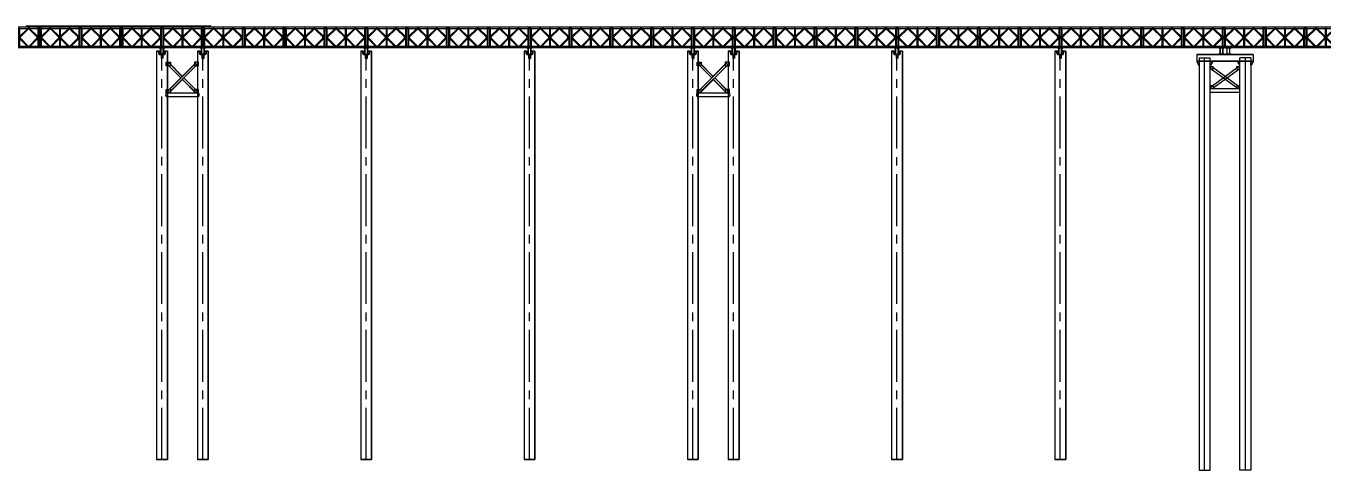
# Model space of a CAD drawing. Extents: x 0 to 558779, y 0 to 2762081.
# Drawn here: x 510754.6 to 510849.9, y 2757210.5 to 2757243.1 of the extents above; entities that cross this region are included whole.
import ezdxf

# ---------------------------------------------------------------- set-up
doc = ezdxf.new("R2010")
doc.units = 0
doc.header["$LTSCALE"] = 20
doc.linetypes.add('CENTER', pattern=[2, 1.25, -0.25, 0.25, -0.25])
doc.linetypes.add('CENTER2', pattern=[28.575, 19.05, -3.175, 3.175, -3.175])
for name, color, linetype in [('7标注层', 4, 'Continuous'), ('工字钢', 3, 'Continuous'), ('斜撑', 7, 'Continuous'), ('粗实线', 1, 'Continuous'), ('钢管立柱', 2, 'Continuous')]:
    doc.layers.add(name, color=color, linetype=linetype)
doc.layers.add('center', color=3, linetype='CENTER', lineweight=13)
doc.layers.add('标注', color=3, linetype='Continuous', lineweight=15)

# ---------------------------------------------------------------- blocks, each defined once
blk = doc.blocks.new('贝雷梁')
at = {"color": 7, "ltscale": 10}
for p, q in [((-7, 144.5), (-6.5, 145)), ((-7, 144.5), (-7, 135.5)), ((-7, 135.5), (-6.5, 135))]:
    blk.add_line(p, q, dxfattribs=at)
at = {"color": 7}
for p, q in [((-7, 144.5), (-7, 135.5)), ((-6.5, 145), (306.5, 145)), ((-6.5, 145), (306.5, 145)), ((-6.5, 135), (306.5, 135)), ((6, 135), (6, 5)), ((9, 70), (79.5, 140)), ((12, 77.2), (70.3, 135)), ((12, 135), (12, 5)), ((16.2, 73), (78.7, 135)), ((79.5, 140), (150, 70)), ((142.8, 73), (80.3, 135)), ((147, 77.2), (88.7, 135)), ((147, 135), (147, 5)), ((220.5, 140), (150, 70)), ((153, 77.2), (211.3, 135)), ((153, 135), (153, 5)), ((157.2, 73), (219.7, 135)), ((291, 70), (220.5, 140)), ((283.8, 73), (221.3, 135)), ((288, 77.2), (229.7, 135)), ((288, 135), (288, 5)), ((294, 135), (294, 5)), ((307, 144.5), (306.5, 145)), ((307, 135.5), (306.5, 135)), ((307, 144.5), (307, 135.5)), ((-7, 4.5), (-6.5, 5)), ((-7, 4.5), (-6.5, 5)), ((-7, -4.5), (-7, 4.5)), ((-7, -4.5), (-7, 4.5)), ((-6.5, 5), (306.5, 5)), ((7.5, 58.7), (7.5, 81.3)), ((7.5, 81.3), (17.7, 81.3)), ((7.5, 58.7), (17.7, 58.7)), ((9, 70), (79.5, 0)), ((12, 77.2), (16.2, 73)), ((12, 62.8), (16.2, 67)), ((12, 62.8), (70.3, 5)), ((16.2, 67), (78.7, 5)), ((17.7, 58.7), (17.7, 81.3)), ((79.5, 0), (150, 70)), ((142.8, 67), (80.3, 5)), ((147, 62.8), (88.7, 5)), ((141.3, 81.3), (158.7, 81.3)), ((141.3, 58.7), (141.3, 81.3)), ((141.3, 58.7), (158.7, 58.7)), ((142.8, 73), (147, 77.2)), ((142.8, 67), (147, 62.8)), ((220.5, 0), (150, 70)), ((157.2, 73), (153, 77.2)), ((157.2, 67), (153, 62.8)), ((153, 62.8), (211.3, 5)), ((157.2, 67), (219.7, 5)), ((158.7, 58.7), (158.7, 81.3)), ((291, 70), (220.5, 0)), ((283.8, 67), (221.3, 5)), ((288, 62.8), (229.7, 5)), ((282.3, 58.7), (282.3, 81.3)), ((292.5, 81.3), (282.3, 81.3)), ((282.3, 58.7), (292.5, 58.7)), ((288, 77.2), (283.8, 73)), ((288, 62.8), (283.8, 67)), ((292.5, 58.7), (292.5, 81.3)), ((307, 4.5), (306.5, 5)), ((307, -4.5), (307, 4.5)), ((-7, -4.5), (-6.5, -5)), ((-7, -4.5), (-6.5, -5)), ((-6.5, -5), (306.5, -5)), ((-6.5, -5), (306.5, -5)), ((307, -4.5), (306.5, -5))]:
    blk.add_line(p, q, dxfattribs=at)
at = {"color": 7, "ltscale": 10}
for centre in [(0, 140), (0, 140), (300, 140), (300, 140)]:
    blk.add_circle(centre, 2.5, dxfattribs=at)
at = {"color": 7}
for centre in [(0, 140), (0, 140), (0, 140), (0, 140), (0, 140), (0, 140), (0, 140), (0, 140), (300, 140), (300, 140), (300, 140), (300, 140), (300, 140), (300, 140), (300, 140), (300, 140), (0, 0), (300, 0), (300, 0), (300, 0), (300, 0), (300, 0), (300, 0)]:
    blk.add_circle(centre, 2.5, dxfattribs=at)
at = {"layer": 'center', "ltscale": 0.5}
for p, q in [((9, 145), (9, -5)), ((150, 145), (150, -5)), ((291, 145), (291, -5))]:
    blk.add_line(p, q, dxfattribs=at)
blk = doc.blocks.new('*U505')
at = {"xscale": -0.0100000000093132, "yscale": 0.0099999999947613, "zscale": 0.01}
blk.add_blockref('贝雷梁', (1.5, -0.7), dxfattribs=at)
blk = doc.blocks.new('*U504')
at = {"color": 0, "linetype": 'ByBlock', "lineweight": -2, "transparency": 16777216}
for p in [(75, 0), (78, 0), (81, 0), (84, 0), (87, 0), (90, 0), (93, 0), (96, 0), (99, 0), (102, 0), (105, 0), (108, 0), (111, 0), (114, 0), (117, 0), (120, 0), (123, 0), (126, 0), (129, 0), (132, 0), (135, 0), (138, 0), (141, 0), (144, 0), (147, 0), (150, 0), (153, 0), (156, 0), (159, 0), (162, 0), (165, 0), (168, 0), (171, 0)]:
    blk.add_blockref('*U505', p, dxfattribs=at)
blk = doc.blocks.new('制动墩2')
at = {"color": 5}
for p, q in [((516215.382, 2752591.329), (516215.182, 2752591.329)), ((516215.182, 2752591.329), (516215.182, 2752591.313)), ((516215.182, 2752591.313), (516215.264, 2752591.313)), ((516215.277, 2752591.3), (516215.277, 2752590.858)), ((516215.287, 2752590.858), (516215.287, 2752591.3)), ((516215.3, 2752591.313), (516215.382, 2752591.313)), ((516215.582, 2752591.329), (516215.382, 2752591.329)), ((516215.382, 2752591.329), (516215.382, 2752591.313)), ((516215.382, 2752591.313), (516215.382, 2752591.329)), ((516215.382, 2752591.313), (516215.464, 2752591.313)), ((516215.477, 2752591.3), (516215.477, 2752590.858)), ((516215.487, 2752590.858), (516215.487, 2752591.3)), ((516215.5, 2752591.313), (516215.582, 2752591.313)), ((516215.582, 2752591.313), (516215.582, 2752591.329)), ((516215.881, 2752591.329), (516215.681, 2752591.329)), ((516215.681, 2752591.329), (516215.681, 2752591.313)), ((516215.681, 2752591.313), (516215.763, 2752591.313)), ((516215.776, 2752591.3), (516215.776, 2752590.858)), ((516215.786, 2752590.858), (516215.786, 2752591.3)), ((516215.799, 2752591.313), (516215.881, 2752591.313)), ((516216.081, 2752591.329), (516215.881, 2752591.329)), ((516215.881, 2752591.329), (516215.881, 2752591.313)), ((516215.881, 2752591.313), (516215.881, 2752591.329)), ((516215.881, 2752591.313), (516215.963, 2752591.313)), ((516215.976, 2752591.3), (516215.976, 2752590.858)), ((516215.986, 2752590.858), (516215.986, 2752591.3)), ((516215.999, 2752591.313), (516216.081, 2752591.313)), ((516216.081, 2752591.313), (516216.081, 2752591.329)), ((516215.264, 2752590.845), (516215.182, 2752590.845)), ((516215.182, 2752590.845), (516215.182, 2752590.829)), ((516215.182, 2752590.829), (516215.382, 2752590.829)), ((516215.382, 2752590.845), (516215.3, 2752590.845)), ((516215.464, 2752590.845), (516215.382, 2752590.845)), ((516215.382, 2752590.845), (516215.382, 2752590.829)), ((516215.382, 2752590.829), (516215.382, 2752590.845)), ((516215.382, 2752590.829), (516215.582, 2752590.829)), ((516215.582, 2752590.845), (516215.5, 2752590.845)), ((516215.582, 2752590.829), (516215.582, 2752590.845)), ((516215.763, 2752590.845), (516215.681, 2752590.845)), ((516215.681, 2752590.845), (516215.681, 2752590.829)), ((516215.681, 2752590.829), (516215.881, 2752590.829)), ((516215.881, 2752590.845), (516215.799, 2752590.845)), ((516215.963, 2752590.845), (516215.881, 2752590.845)), ((516215.881, 2752590.845), (516215.881, 2752590.829)), ((516215.881, 2752590.829), (516215.881, 2752590.845)), ((516215.881, 2752590.829), (516216.081, 2752590.829)), ((516216.081, 2752590.845), (516215.999, 2752590.845)), ((516216.081, 2752590.829), (516216.081, 2752590.845))]:
    blk.add_line(p, q, dxfattribs=at)
at = {"color": 7}
for p, q in [((516217.705, 2752590.829), (516213.563, 2752590.829)), ((516217.705, 2752590.811), (516213.563, 2752590.811)), ((516217.705, 2752590.347), (516213.563, 2752590.347)), ((516217.629, 2752590.329), (516213.563, 2752590.329)), ((516213.734, 2752590.579), (516214.534, 2752590.579)), ((516217.534, 2752590.579), (516216.734, 2752590.579)), ((516213.734, 2752560.311), (516214.534, 2752560.311)), ((516217.534, 2752560.311), (516216.734, 2752560.311))]:
    blk.add_line(p, q, dxfattribs=at)
at = {"color": 3, "linetype": 'CENTER2', "ltscale": 0.1}
for p, q in [((516214.134, 2752560.311), (516214.134, 2752590.579)), ((516217.134, 2752560.311), (516217.134, 2752590.579))]:
    blk.add_line(p, q, dxfattribs=at)
at = {"color": 4}
for p, q in [((516214.552, 2752589.814), (516214.651, 2752589.94)), ((516214.571, 2752588.445), (516216.617, 2752589.94)), ((516216.697, 2752588.445), (516214.651, 2752589.94)), ((516216.716, 2752589.814), (516216.617, 2752589.94)), ((516216.598, 2752588.319), (516214.552, 2752589.814)), ((516214.67, 2752588.319), (516216.716, 2752589.814)), ((516216.734, 2752588.319), (516214.534, 2752588.319)), ((516216.734, 2752588.046), (516214.534, 2752588.046))]:
    blk.add_line(p, q, dxfattribs=at)
at = {"color": 4, "linetype": 'Continuous'}
for p, q in [((516214.67, 2752588.319), (516214.571, 2752588.445)), ((516216.598, 2752588.319), (516216.697, 2752588.445))]:
    blk.add_line(p, q, dxfattribs=at)
at = {"color": 7}
for points in [[(516213.734, 2752590.314), (516213.719, 2752590.329), (516213.554, 2752590.329), (516213.554, 2752590.284), (516213.689, 2752590.059), (516213.734, 2752590.059), (516213.734, 2752590.314)], [(516214.534, 2752590.314), (516214.549, 2752590.329), (516214.714, 2752590.329), (516214.714, 2752590.284), (516214.579, 2752590.059), (516214.534, 2752590.059), (516214.534, 2752590.314)], [(516216.734, 2752590.314), (516216.719, 2752590.329), (516216.554, 2752590.329), (516216.554, 2752590.284), (516216.689, 2752590.059), (516216.734, 2752590.059), (516216.734, 2752590.314)], [(516217.534, 2752590.314), (516217.549, 2752590.329), (516217.714, 2752590.329), (516217.714, 2752590.284), (516217.579, 2752590.059), (516217.534, 2752590.059), (516217.534, 2752590.314)]]:
    blk.add_lwpolyline(points, close=True, dxfattribs=at)
at = {"color": 7, "flags": 128}
for points in [[(516213.563, 2752590.829), (516213.563, 2752590.329)], [(516217.705, 2752590.829), (516217.705, 2752590.311)]]:
    blk.add_lwpolyline(points, dxfattribs=at)
at = {"color": 7}
for points in [[(516213.734, 2752590.579), (516213.734, 2752560.311)], [(516214.534, 2752560.311), (516214.534, 2752590.579)], [(516216.734, 2752560.311), (516216.734, 2752590.579)], [(516217.534, 2752590.579), (516217.534, 2752560.311)]]:
    blk.add_lwpolyline(points, dxfattribs=at)
at = {"color": 5, "extrusion": (0, 0, -1)}
for centre, major_axis, start_param, end_param in [((516215.264, 2752591.3), (-0.00919, 0.00919), 0.785398, 2.356194), ((516215.3, 2752591.3), (-0.00919, 0.00919), 5.497787, 7.068583), ((516215.464, 2752591.3), (-0.00919, 0.00919), 0.785398, 2.356194), ((516215.5, 2752591.3), (-0.00919, 0.00919), 5.497787, 7.068583), ((516215.763, 2752591.3), (-0.00919, 0.00919), 0.785398, 2.356194), ((516215.799, 2752591.3), (-0.00919, 0.00919), 5.497787, 7.068583), ((516215.963, 2752591.3), (-0.00919, 0.00919), 0.785398, 2.356194), ((516215.999, 2752591.3), (-0.00919, 0.00919), 5.497787, 7.068583), ((516215.264, 2752590.858), (0.00919, 0.00919), 0.785398, 2.356194), ((516215.3, 2752590.858), (0.00919, 0.00919), 2.356195, 3.926991), ((516215.464, 2752590.858), (0.00919, 0.00919), 0.785398, 2.356194), ((516215.5, 2752590.858), (0.00919, 0.00919), 2.356194, 3.926991), ((516215.763, 2752590.858), (0.00919, 0.00919), 0.785398, 2.356195), ((516215.799, 2752590.858), (0.00919, 0.00919), 2.356195, 3.926991), ((516215.963, 2752590.858), (0.00919, 0.00919), 0.785398, 2.356194), ((516215.999, 2752590.858), (0.00919, 0.00919), 2.356194, 3.926991)]:
    blk.add_ellipse(centre, major_axis=major_axis, ratio=1, start_param=start_param, end_param=end_param, dxfattribs=at)
at = {"layer": '标注', "color": 4}
for p, q in [((516214.754, 2752589.959), (516214.534, 2752589.959)), ((516214.754, 2752589.959), (516214.534, 2752589.959)), ((516216.514, 2752589.959), (516216.734, 2752589.959)), ((516216.514, 2752589.959), (516216.734, 2752589.959))]:
    blk.add_line(p, q, dxfattribs=at)
at = {"layer": '粗实线', "color": 4, "ltscale": 16}
for p, q in [((516214.754, 2752589.756), (516214.754, 2752589.959)), ((516214.754, 2752589.756), (516214.754, 2752589.959)), ((516216.514, 2752589.756), (516216.514, 2752589.959)), ((516216.514, 2752589.756), (516216.514, 2752589.959)), ((516214.754, 2752589.756), (516214.534, 2752589.756)), ((516214.754, 2752589.756), (516214.534, 2752589.756)), ((516216.514, 2752589.756), (516216.734, 2752589.756)), ((516216.514, 2752589.756), (516216.734, 2752589.756)), ((516214.754, 2752588.522), (516214.534, 2752588.522)), ((516214.754, 2752588.522), (516214.754, 2752588.319)), ((516216.514, 2752588.522), (516216.734, 2752588.522)), ((516216.514, 2752588.522), (516216.514, 2752588.319))]:
    blk.add_line(p, q, dxfattribs=at)
blk = doc.blocks.new('800钢管1')
at = {"color": 5, "linetype": 'Continuous'}
for p, q in [((-91008.82, 147630.83), (-91006.82, 147630.83)), ((-91008.82, 147630.83), (-91008.82, 147630.67)), ((-91008.82, 147630.67), (-91008, 147630.67)), ((-91007.87, 147630.54), (-91007.87, 147626.12)), ((-91007.77, 147626.12), (-91007.77, 147630.54)), ((-91006.82, 147630.67), (-91007.64, 147630.67)), ((-91006.82, 147630.83), (-91004.82, 147630.83)), ((-91006.82, 147630.83), (-91006.82, 147630.67)), ((-91006.82, 147630.83), (-91006.82, 147630.67)), ((-91006.82, 147630.67), (-91006, 147630.67)), ((-91005.87, 147630.54), (-91005.87, 147626.12)), ((-91005.77, 147626.12), (-91005.77, 147630.54)), ((-91004.82, 147630.67), (-91005.64, 147630.67)), ((-91004.82, 147630.83), (-91004.82, 147630.67)), ((-91008, 147625.99), (-91008.82, 147625.99)), ((-91008.82, 147625.99), (-91008.82, 147625.83)), ((-91008.82, 147625.83), (-91006.82, 147625.83)), ((-91006.82, 147625.99), (-91007.64, 147625.99)), ((-91006, 147625.99), (-91006.82, 147625.99)), ((-91006.82, 147625.99), (-91006.82, 147625.83)), ((-91006.82, 147625.83), (-91006.82, 147625.99)), ((-91006.82, 147625.83), (-91004.82, 147625.83)), ((-91004.82, 147625.99), (-91005.64, 147625.99)), ((-91004.82, 147625.83), (-91004.82, 147625.99))]:
    blk.add_line(p, q, dxfattribs=at)
for centre, start, end in [((-91008, 147630.54), 360, 90), ((-91007.64, 147630.54), 90, 180), ((-91006, 147630.54), 360, 90), ((-91005.64, 147630.54), 90, 180), ((-91008, 147626.12), 270, 0), ((-91007.64, 147626.12), 180, 270), ((-91006, 147626.12), 270, 0), ((-91005.64, 147626.12), 180, 270)]:
    blk.add_arc(centre, 0.13, start, end, dxfattribs=at)
at = {"layer": '工字钢', "color": 7}
for points in [[(-91006.82, 147625.83), (-91008.82, 147625.83), (-91008.82, 147625.99), (-91008, 147625.99, 0.414214), (-91007.87, 147626.12), (-91007.87, 147630.54, 0.414214), (-91008, 147630.67), (-91008.82, 147630.67), (-91008.82, 147630.83), (-91006.82, 147630.83), (-91006.82, 147630.67), (-91007.64, 147630.67, 0.414214), (-91007.77, 147630.54), (-91007.77, 147626.12, 0.414214), (-91007.64, 147625.99), (-91006.82, 147625.99)], [(-91006.82, 147625.83), (-91008.82, 147625.83), (-91008.82, 147625.99), (-91008, 147625.99, 0.414214), (-91007.87, 147626.12), (-91007.87, 147630.54, 0.414214), (-91008, 147630.67), (-91008.82, 147630.67), (-91008.82, 147630.83), (-91006.82, 147630.83), (-91006.82, 147630.67), (-91007.64, 147630.67, 0.414214), (-91007.77, 147630.54), (-91007.77, 147626.12, 0.414214), (-91007.64, 147625.99), (-91006.82, 147625.99)], [(-91004.82, 147625.83), (-91006.82, 147625.83), (-91006.82, 147625.99), (-91006, 147625.99, 0.414214), (-91005.87, 147626.12), (-91005.87, 147630.54, 0.414214), (-91006, 147630.67), (-91006.82, 147630.67), (-91006.82, 147630.83), (-91004.82, 147630.83), (-91004.82, 147630.67), (-91005.64, 147630.67, 0.414214), (-91005.77, 147630.54), (-91005.77, 147626.12, 0.414214), (-91005.64, 147625.99), (-91004.82, 147625.99)]]:
    blk.add_lwpolyline(points, format="xyb", close=True, dxfattribs=at)
at = {"layer": '钢管立柱', "color": 7, "lineweight": -3}
for p, q in [((-91010.82, 147628.33), (-91008.97, 147628.33)), ((-91008.97, 147628.33), (-91008.97, 147625.83)), ((-91004.67, 147625.83), (-91008.97, 147625.83)), ((-91002.82, 147628.33), (-91004.67, 147628.33)), ((-91004.67, 147628.33), (-91004.67, 147625.83)), ((-91002.82, 147328.33), (-91010.82, 147328.33))]:
    blk.add_line(p, q, dxfattribs=at)
at = {"layer": '钢管立柱', "color": 7, "linetype": 'Continuous'}
for p, q in [((-91008.97, 147628.33), (-91010.82, 147628.33)), ((-91010.82, 147628.33), (-91010.82, 147328.33)), ((-91009.24, 147628.2), (-91007.86, 147628.2)), ((-91009.24, 147626.68), (-91009.24, 147628.2)), ((-91007.86, 147626.68), (-91009.24, 147626.68)), ((-91008.97, 147625.83), (-91008.97, 147628.33)), ((-91004.67, 147625.83), (-91008.97, 147625.83)), ((-91007.86, 147628.2), (-91007.86, 147626.68)), ((-91007.78, 147626.68), (-91007.78, 147628.2)), ((-91005.78, 147628.2), (-91004.39, 147628.2)), ((-91005.78, 147626.68), (-91005.78, 147628.2)), ((-91004.39, 147626.68), (-91005.78, 147626.68)), ((-91002.82, 147628.33), (-91004.67, 147628.33)), ((-91004.67, 147628.33), (-91004.67, 147625.83)), ((-91004.39, 147628.2), (-91004.39, 147626.68)), ((-91002.82, 147328.33), (-91002.82, 147628.33)), ((-91010.82, 147328.33), (-91002.82, 147328.33))]:
    blk.add_line(p, q, dxfattribs=at)
at = {"layer": '钢管立柱', "color": 7, "linetype": 'ByBlock', "ltscale": 10}
for p, q in [((-91007.51, 147625.83), (-91007.51, 147623.03)), ((-91007.42, 147625.83), (-91007.42, 147623.03)), ((-91006.21, 147625.83), (-91006.21, 147623.03)), ((-91006.12, 147625.83), (-91006.12, 147623.03))]:
    blk.add_line(p, q, dxfattribs=at)
at = {"layer": '钢管立柱', "color": 7}
for p, q in [((-91007.42, 147623.03), (-91007.51, 147623.03)), ((-91006.21, 147623.03), (-91006.12, 147623.03))]:
    blk.add_line(p, q, dxfattribs=at)
at = {"layer": '钢管立柱', "color": 7, "linetype": 'ByBlock', "ltscale": 0.05}
for p, q in [((-91007.47, 147625.83), (-91007.47, 147623.03)), ((-91006.17, 147625.83), (-91006.17, 147623.03))]:
    blk.add_line(p, q, dxfattribs=at)
at = {"layer": '钢管立柱', "color": 3, "linetype": 'CENTER2', "ltscale": 0.1}
blk.add_line((-91006.82, 147328.33), (-91006.82, 147625.83), dxfattribs=at)
at = {"layer": '钢管立柱', "color": 7, "lineweight": -3}
for points in [[(-91010.82, 147628.33), (-91010.82, 147328.33)], [(-91002.82, 147628.33), (-91002.82, 147328.33)]]:
    blk.add_lwpolyline(points, dxfattribs=at)
for points in [[(-91009.24, 147628.2), (-91007.86, 147628.2), (-91007.86, 147626.68), (-91009.24, 147626.68)], [(-91004.39, 147628.2), (-91005.78, 147628.2), (-91005.78, 147626.68), (-91004.39, 147626.68)]]:
    blk.add_lwpolyline(points, close=True, dxfattribs=at)
blk = doc.blocks.new('720')
blk.add_blockref('800钢管1', (2169.83, -2792.16))
blk = doc.blocks.new('制动墩')
at = {"color": 4, "ltscale": 16}
for p, q in [((516029.374, 2752546.495), (516031.744, 2752546.495)), ((516029.374, 2752546.222), (516031.744, 2752546.222))]:
    blk.add_line(p, q, dxfattribs=at)
for centre, start, end in [((516029.53, 2752546.359), 138.70923, 221.29077), ((516031.589, 2752546.359), 318.70923, 41.29077)]:
    blk.add_arc(centre, 0.207, start, end, dxfattribs=at)
at = {"layer": '斜撑'}
for p, q in [((516029.474, 2752546.623), (516031.513, 2752548.673)), ((516029.481, 2752546.616), (516031.52, 2752548.666)), ((516029.492, 2752548.561), (516029.606, 2752548.673)), ((516030.447, 2752547.601), (516029.492, 2752548.561)), ((516030.454, 2752547.608), (516029.499, 2752548.568)), ((516029.58, 2752546.517), (516031.62, 2752548.568)), ((516029.588, 2752546.51), (516031.627, 2752548.561)), ((516030.552, 2752547.707), (516029.599, 2752548.666)), ((516030.559, 2752547.714), (516029.606, 2752548.673)), ((516031.627, 2752548.561), (516031.513, 2752548.673)), ((516031.531, 2752546.51), (516030.559, 2752547.487)), ((516031.539, 2752546.517), (516030.567, 2752547.494)), ((516031.638, 2752546.616), (516030.665, 2752547.594)), ((516031.645, 2752546.623), (516030.672, 2752547.601)), ((516029.588, 2752546.51), (516029.474, 2752546.623)), ((516031.531, 2752546.51), (516031.645, 2752546.623))]:
    blk.add_line(p, q, dxfattribs=at)
for points in [[(516029.374, 2752548.745), (516029.674, 2752548.745), (516029.674, 2752548.495), (516029.374, 2752548.495)], [(516031.744, 2752548.745), (516031.444, 2752548.745), (516031.444, 2752548.495), (516031.744, 2752548.495)], [(516029.374, 2752546.745), (516029.674, 2752546.745), (516029.674, 2752546.495), (516029.374, 2752546.495)], [(516031.744, 2752546.745), (516031.444, 2752546.745), (516031.444, 2752546.495), (516031.744, 2752546.495)]]:
    blk.add_lwpolyline(points, close=True, dxfattribs=at)
at = {"xscale": 0.09999999997671699, "yscale": 0.09999999997671699, "zscale": 0.09999999997671699}
for p in [(524912.758, 2738065.948), (524915.758, 2738065.948)]:
    blk.add_blockref('720', p, dxfattribs=at)
blk = doc.blocks.new('*U511')
blk.add_blockref('制动墩', (-516018.559, -2752534.69))
at = {"layer": '7标注层', "color": 7, "xscale": 0.09999999997671699, "yscale": 0.09999999997671699, "zscale": 0.09999999997671699}
blk.add_blockref('720', (8870.199, -14468.743), dxfattribs=at)
at = {"layer": '标注', "color": 1, "linetype": 'Continuous', "xscale": 0.09999999997671699, "yscale": 0.09999999997671699, "zscale": 0.09999999997671699}
blk.add_blockref('720', (8882.199, -14468.743), dxfattribs=at)
blk = doc.blocks.new('*U512')
at = {"color": 0, "linetype": 'ByBlock', "lineweight": -2, "transparency": 16777216}
for p in [(39, 0), (78, 0)]:
    blk.add_blockref('*U511', p, dxfattribs=at)

msp = doc.modelspace()

# ---------------------------------------------------------------- linework, layer by layer
at = {"layer": '标注', "linetype": 'Continuous', "lineweight": 0}
for points in [[(510754.589, 2757243.077), (510756.089, 2757243.077), (510756.089, 2757242.977), (510754.589, 2757242.977)], [(510756.099, 2757243.077), (510757.599, 2757243.077), (510757.599, 2757242.977), (510756.099, 2757242.977)], [(510757.609, 2757243.077), (510759.109, 2757243.077), (510759.109, 2757242.977), (510757.609, 2757242.977)], [(510759.119, 2757243.077), (510760.619, 2757243.077), (510760.619, 2757242.977), (510759.119, 2757242.977)], [(510760.629, 2757243.077), (510762.129, 2757243.077), (510762.129, 2757242.977), (510760.629, 2757242.977)], [(510762.139, 2757243.077), (510763.639, 2757243.077), (510763.639, 2757242.977), (510762.139, 2757242.977)], [(510763.649, 2757243.077), (510765.149, 2757243.077), (510765.149, 2757242.977), (510763.649, 2757242.977)], [(510765.159, 2757243.077), (510766.659, 2757243.077), (510766.659, 2757242.977), (510765.159, 2757242.977)], [(510766.669, 2757243.077), (510768.169, 2757243.077), (510768.169, 2757242.977), (510766.669, 2757242.977)]]:
    msp.add_lwpolyline(points, close=True, dxfattribs=at)

# ---------------------------------------------------------------- block references
for name, p in [('*U504', (510679.079, 2757242.227)), ('*U512', (510715.079, 2757226.352)), ('制动墩2', (-5372.955, 4650.148))]:
    msp.add_blockref(name, p)
at = {"color": 7, "xscale": 0.09999999997671699, "yscale": 0.09999999997671699, "zscale": 0.09999999997671699}
for p in [(519702.277, 2742757.609), (519714.277, 2742757.609)]:
    msp.add_blockref('720', p, dxfattribs=at)

doc.saveas('drawing.dxf')
